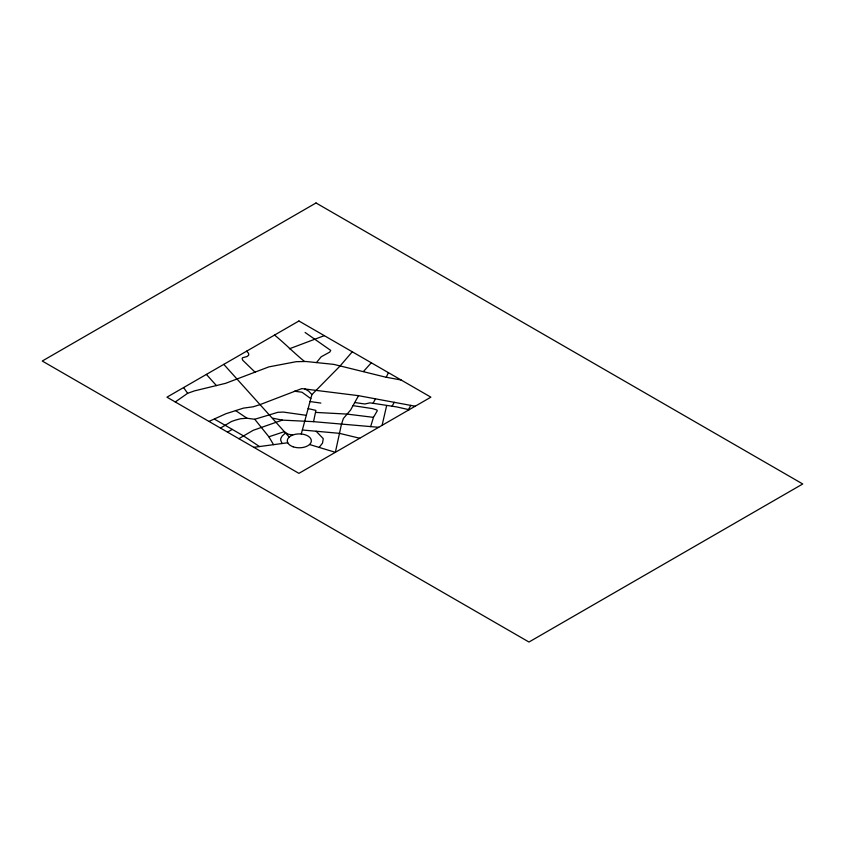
<?xml version="1.0" encoding="UTF-8"?>
<svg xmlns="http://www.w3.org/2000/svg" width="845" height="845" viewBox="0 0 845 845"><rect width="100%" height="100%" fill="white"/><g stroke="black" fill="none" stroke-linecap="round" stroke-linejoin="round"><path stroke-width="1.27" d="M313.548 421.666L315.903 410.395L308.129 408.589M382.088 425.341L386.651 405.6M301.285 433.992L311.9 394.604L340.017 366.054L352.27 351.795M370.628 426.672L373.469 417.356L377.303 410.733L376.849 409.952L372.539 408.61L352.999 405.642L350.643 409.973L343.397 418.476L341.422 424.443L335.359 452.318L309.534 444.512M388.415 372.666L386.228 377.24M352.999 405.642L358.533 395.682M373.036 403.297L375.518 398.819M391.964 406.424L394.256 402.294M408.494 409.571L410.839 405.357M316.484 362.589L321.163 356.791L329.803 352.059L330.712 350.39L305.098 332.465M319.146 447.417L322.515 443.107L323.265 438.65L316.146 431.235M363.382 371.568L371.304 362.78M175.264 401.966L187.643 393.305L194.445 390.886L225.615 383.324L268.858 366.888L296.268 361.671L306.038 361.502L333.754 364.375L385.309 377.071L401.164 380.028M238.85 438.682L253.183 430.316L282.304 420.123L313.315 421.644L378.708 427.295M220.492 428.077L231.488 421.486L235.649 420.071L240.656 418.719L247.004 418.254L254.746 419.268L277.889 412.307L283.328 412.075L305.985 415.286M227.506 432.133L232.248 429.397M208.958 421.423L225.911 413.733L243.487 408.114L253.215 406.783L259.795 404.713L301.792 388.605L358.386 395.65L415.201 406.223M324.322 335.655L289.36 348.805M254.746 419.268L268.879 436.791L284.723 431.541M253.827 447.322L287.744 442.759M315.808 412.413L347.031 414.092L373.469 417.356M302.362 429.999L339.394 433.327L359.727 438.249M292.645 435.069L288.303 434.203L285.79 432.756L282.177 435.988L280.846 438.354L280.656 440.065L282.05 443.519M294.377 391.203L302.003 392.228L310.812 398.629M310.03 401.544L320.857 403.076M354.731 402.526L364.776 403.994L369.941 402.875L372.497 403.202L396.696 406.92L409.138 409.719M272.872 418.212L282.304 420.123M304.865 388.985L308.605 391.087L311.9 394.604M214.577 419.194L243.518 435.904L259.51 446.561M235.47 410.48L247.004 418.254M274.551 335.064C284.871 343.44 294.071 352.999 304.453 361.406M255.179 372.286L242.747 360.245L242.124 358.481L242.695 357.688L247.089 356.527L248.736 355.09L248.557 353.326L246.645 351.171M206.402 374.409L216.447 385.626M223.788 364.364L289.222 437.066M183.587 387.58L187.643 393.305M268.879 436.791L273.537 444.671M316.03 202.969L42.25 361.026L528.97 642.031L802.75 483.974L316.03 202.969M298.919 320.994L166.961 397.171L298.919 473.358L430.876 397.171L298.919 320.994M293.13 446.804A12.031 6.95 0 0 0 311.34 440.963A12.031 6.95 0 0 0 293.468 434.774A12.031 6.95 0 0 0 293.13 446.804"/></g></svg>
